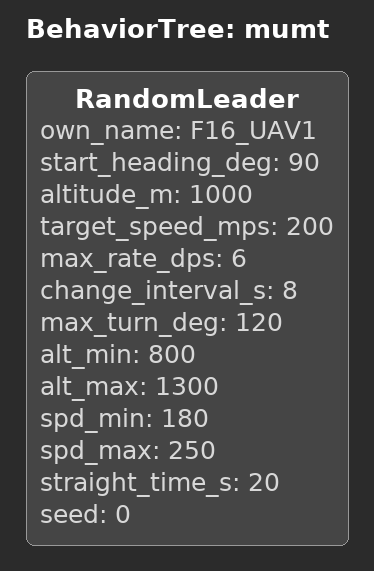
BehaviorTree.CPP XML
<?xml version="1.0" encoding="UTF-8"?>
<root BTCPP_format="4">
  <BehaviorTree ID="mumt">

    <RandomLeader own_name="F16_UAV1" start_heading_deg="90" altitude_m="1000" target_speed_mps="200"
                  max_rate_dps="6" change_interval_s="8" max_turn_deg="120"
                  alt_min="800" alt_max="1300" spd_min="180" spd_max="250"
                  straight_time_s="20" seed="0"/>

  </BehaviorTree>
</root>
